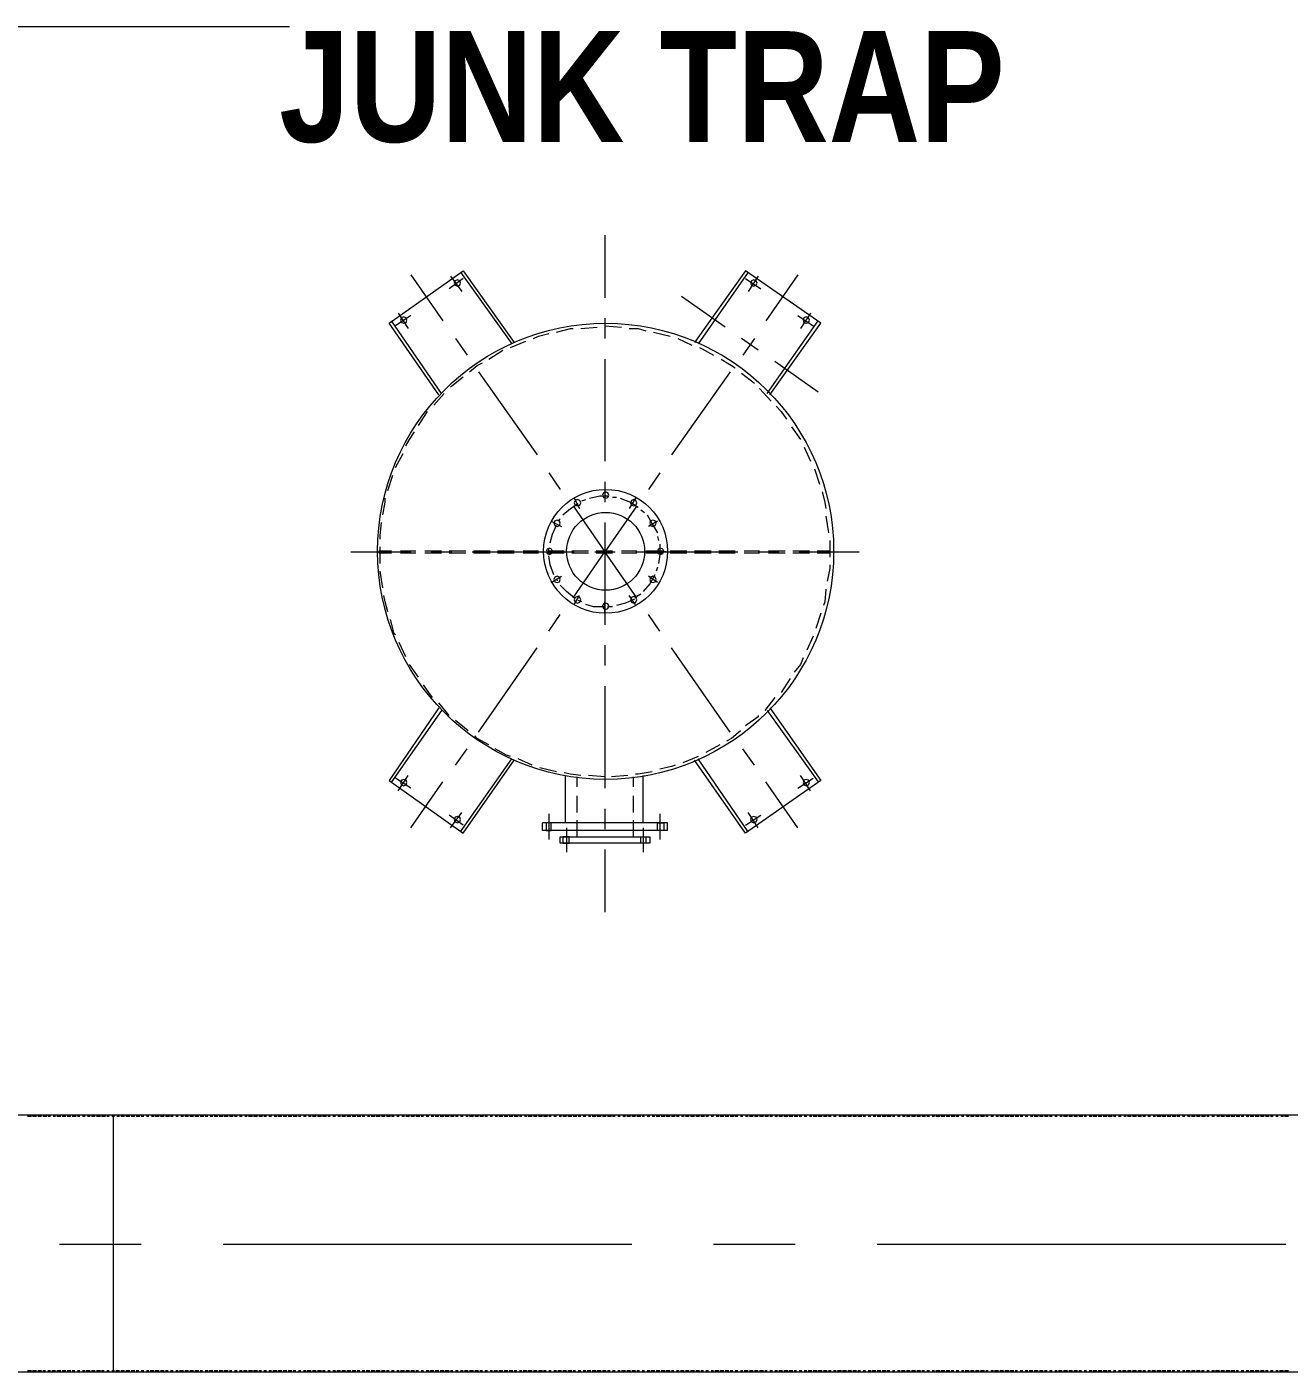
# Model space of a CAD drawing. Header units: millimetres. Extents: x 29 to 95071, y 20 to 67221.
# Drawn here: x 71421 to 76318, y 40966 to 46185 of the extents above; entities that cross this region are included whole.
import ezdxf

# ---------------------------------------------------------------- set-up
doc = ezdxf.new("R2010")
doc.units = ezdxf.units.MM

msp = doc.modelspace()

# ---------------------------------------------------------------- linework, layer by layer
at = {"color": 7, "lineweight": 0}
for points in [[(72439.2, 46185), (70635, 46185)], [(73663.5, 45377.1), (73663.5, 45134.2)], [(72825.8, 45035.1), (73113.3, 45238.3)], [(72910.1, 45223.4), (73034, 45045)], [(73113.3, 45208.6), (73058.8, 45168.9)], [(73063.8, 45218.5), (73108.4, 45159)], [(73103.4, 45233.3), (73301.7, 44955.8)], [(73113.3, 45238.3), (73311.6, 44960.7)], [(74208.7, 45238.3), (74010.5, 44960.7)], [(74218.6, 45233.3), (74025.3, 44955.8)], [(74501.2, 45035.1), (74208.7, 45238.3)], [(74208.7, 45208.6), (74268.2, 45168.9)], [(74258.3, 45218.5), (74218.6, 45159)], [(74411.9, 45223.4), (74288, 45045)], [(74129.4, 45020.2), (73960.9, 45139.2)], [(73029.1, 44762.5), (72835.8, 45045)], [(72910.1, 45064.8), (72850.6, 45025.2)], [(72860.5, 45074.7), (72900.2, 45015.3)], [(73663.5, 45054.9), (73663.5, 44975.6)], [(74293, 44762.5), (74491.2, 45045)], [(74411.9, 45064.8), (74471.4, 45025.2)], [(74461.5, 45074.7), (74421.8, 45015.3)], [(73019.1, 44757.5), (72825.8, 45035.1)], [(73385.9, 44975.6), (73405.8, 44985.5), (73445.4, 44995.4)], [(73475.1, 45000.4), (73529.7, 45015.3), (73539.6, 45015.3)], [(73569.3, 45015.3), (73633.8, 45020.2)], [(73663.5, 45025.2), (73727.9, 45020.2)], [(73757.7, 45015.3), (73792.4, 45015.3), (73822.1, 45005.3)], [(73851.8, 45000.4), (73916.3, 44985.5)], [(74302.9, 44757.5), (74501.2, 45035.1)], [(73083.6, 44975.6), (73128.2, 44911.2)], [(73296.7, 44940.9), (73356.2, 44965.7)], [(73946, 44975.6), (74000.5, 44950.8)], [(74030.3, 44940.9), (74040.2, 44935.9), (74084.8, 44911.2)], [(74258.3, 44931), (74193.8, 44975.6)], [(74243.4, 44975.6), (74198.8, 44911.2)], [(73212.5, 44896.3), (73267, 44931)], [(73663.5, 44896.3), (73663.5, 44499.8)], [(74114.5, 44896.3), (74154.2, 44871.5), (74169.1, 44861.6)], [(74491.2, 44767.4), (74322.7, 44886.4)], [(73138.1, 44846.7), (73167.8, 44871.5), (73187.7, 44881.4)], [(73172.8, 44846.7), (73400.8, 44524.6)], [(74149.2, 44846.7), (73921.2, 44524.6)], [(74193.8, 44841.8), (74243.4, 44802.1)], [(73063.8, 44787.2), (73068.7, 44792.2), (73113.3, 44826.9)], [(74263.2, 44782.3), (74307.8, 44732.7)], [(72999.3, 44717.9), (73039, 44762.5)], [(72939.8, 44638.6), (72974.5, 44693.1)], [(74327.7, 44712.9), (74347.5, 44693.1), (74367.3, 44663.3)], [(74387.2, 44633.6), (74421.8, 44584)], [(72890.3, 44559.2), (72905.1, 44584), (72925, 44613.8)], [(72850.6, 44475), (72880.4, 44529.5)], [(74436.7, 44554.3), (74461.5, 44499.8)], [(74476.4, 44470), (74496.2, 44410.6)], [(72820.9, 44385.8), (72840.7, 44445.2)], [(73445.4, 44455.2), (73490, 44390.7)], [(73663.5, 44420.5), (73663.5, 44341.2)], [(73876.6, 44455.2), (73832, 44390.7)], [(73604, 44356), (73643.7, 44365.9), (73678.4, 44365.9)], [(73663.5, 44385.8), (73663.5, 44341.2)], [(74506.1, 44380.8), (74516, 44341.2), (74521, 44316.4)], [(72801.1, 44291.6), (72811, 44341.2), (72811, 44356)], [(73499.9, 44291.6), (73529.7, 44316.4), (73559.4, 44336.2)], [(73539.6, 44326.3), (73663.5, 44147.9)], [(73544.5, 44356), (73564.4, 44316.4)], [(73574.3, 44346.1), (73589.1, 44351.1)], [(73787.4, 44326.3), (73663.5, 44147.9)], [(73693.2, 44361), (73708.1, 44361)], [(73723, 44356), (73762.6, 44341.2), (73792.4, 44321.3)], [(73782.5, 44356), (73757.7, 44316.4)], [(73802.3, 44311.4), (73817.1, 44301.5)], [(72791.1, 44197.4), (72791.1, 44212.3), (72796.1, 44261.9)], [(73455.3, 44266.8), (73495, 44247)], [(73480.1, 44266.8), (73490, 44276.7)], [(73663.5, 44261.9), (73663.5, 43865.3)], [(73827.1, 44291.6), (73846.9, 44256.9), (73866.7, 44222.2)], [(73866.7, 44266.8), (73832, 44247)], [(74521, 44286.6), (74530.9, 44222.2)], [(73450.4, 44182.6), (73460.3, 44217.2), (73475.1, 44251.9)], [(73866.7, 44207.3), (73871.7, 44192.5)], [(72791.1, 44103.2), (72791.1, 44167.7)], [(73445.4, 44147.9), (73445.4, 44162.7)], [(73876.6, 44177.6), (73876.6, 44137.9), (73871.7, 44103.2)], [(74535.8, 44192.5), (74535.8, 44128)], [(72677.1, 44147.9), (72910.1, 44147.9)], [(72786.2, 44152.8), (72835.8, 44152.8)], [(72835.8, 44142.9), (72786.2, 44142.9)], [(72870.4, 44152.8), (72929.9, 44152.8)], [(72929.9, 44142.9), (72870.4, 44142.9)], [(72964.6, 44152.8), (73029.1, 44152.8)], [(73029.1, 44142.9), (72964.6, 44142.9)], [(72989.4, 44147.9), (73068.7, 44147.9)], [(73058.8, 44152.8), (73123.2, 44152.8)], [(73123.2, 44142.9), (73058.8, 44142.9)], [(73148, 44147.9), (73544.5, 44147.9)], [(73153, 44152.8), (73217.4, 44152.8)], [(73217.4, 44142.9), (73153, 44142.9)], [(73247.1, 44152.8), (73311.6, 44152.8)], [(73311.6, 44142.9), (73247.1, 44142.9)], [(73346.3, 44152.8), (73405.8, 44152.8)], [(73405.8, 44142.9), (73346.3, 44142.9)], [(73425.6, 44147.9), (73470.2, 44147.9)], [(73440.5, 44152.8), (73504.9, 44152.8)], [(73504.9, 44142.9), (73440.5, 44142.9)], [(73465.2, 44058.6), (73450.4, 44098.3), (73445.4, 44133)], [(73534.6, 44152.8), (73599.1, 44152.8)], [(73599.1, 44142.9), (73534.6, 44142.9)], [(73539.6, 43969.4), (73663.5, 44147.9)], [(73623.8, 44147.9), (73703.1, 44147.9)], [(73628.8, 44152.8), (73693.2, 44152.8)], [(73693.2, 44142.9), (73628.8, 44142.9)], [(73787.4, 43969.4), (73663.5, 44147.9)], [(73727.9, 44152.8), (73787.4, 44152.8)], [(73787.4, 44142.9), (73727.9, 44142.9)], [(73782.5, 44147.9), (74179, 44147.9)], [(73822.1, 44152.8), (73886.5, 44152.8)], [(73886.5, 44142.9), (73822.1, 44142.9)], [(73901.4, 44147.9), (73856.8, 44147.9)], [(73916.3, 44152.8), (73980.7, 44152.8)], [(73980.7, 44142.9), (73916.3, 44142.9)], [(74010.5, 44152.8), (74074.9, 44152.8)], [(74074.9, 44142.9), (74010.5, 44142.9)], [(74104.6, 44152.8), (74169.1, 44152.8)], [(74169.1, 44142.9), (74104.6, 44142.9)], [(74203.8, 44152.8), (74263.2, 44152.8)], [(74263.2, 44142.9), (74203.8, 44142.9)], [(74258.3, 44147.9), (74337.6, 44147.9)], [(74297.9, 44152.8), (74362.4, 44152.8)], [(74362.4, 44142.9), (74297.9, 44142.9)], [(74392.1, 44152.8), (74456.5, 44152.8)], [(74456.5, 44142.9), (74392.1, 44142.9)], [(74416.9, 44147.9), (74649.8, 44147.9)], [(74486.3, 44152.8), (74535.8, 44152.8)], [(74535.8, 44142.9), (74486.3, 44142.9)], [(72801.1, 44009.1), (72791.1, 44073.5)], [(73455.3, 44028.9), (73495, 44053.7)], [(73856.8, 44058.6), (73837, 44023.9), (73812.2, 43994.2)], [(73866.7, 44028.9), (73832, 44053.7)], [(73866.7, 44088.4), (73861.8, 44073.5)], [(74535.8, 44098.3), (74535.8, 44083.4), (74525.9, 44033.9)], [(73480.1, 44033.9), (73475.1, 44043.8)], [(73544.5, 43969.4), (73514.8, 43994.2), (73490, 44019)], [(74521, 44004.1), (74516, 43954.6), (74511.1, 43939.7)], [(72820.9, 43914.9), (72811, 43954.6), (72806, 43979.3)], [(73544.5, 43944.6), (73564.4, 43979.3)], [(73574.3, 43954.6), (73559.4, 43959.5)], [(73663.5, 43909.9), (73663.5, 43954.6)], [(73777.5, 43964.5), (73742.8, 43949.6), (73708.1, 43939.7)], [(73782.5, 43944.6), (73757.7, 43979.3)], [(73802.3, 43984.3), (73787.4, 43974.4)], [(73445.4, 43840.5), (73490, 43905)], [(73663.5, 43934.7), (73618.9, 43934.7), (73589.1, 43944.6)], [(73693.2, 43934.7), (73673.4, 43934.7)], [(73876.6, 43840.5), (73832, 43905)], [(74501.2, 43909.9), (74481.3, 43850.5)], [(72850.6, 43825.7), (72845.7, 43830.6), (72830.8, 43885.2)], [(72890.3, 43741.4), (72865.5, 43795.9)], [(74471.4, 43820.7), (74446.6, 43766.2)], [(73172.8, 43449), (73400.8, 43776.1)], [(73663.5, 43786), (73663.5, 43706.7)], [(74149.2, 43449), (73921.2, 43776.1)], [(72939.8, 43662.1), (72905.1, 43711.7)], [(74431.8, 43736.5), (74421.8, 43711.7), (74397.1, 43681.9)], [(74382.2, 43657.2), (74347.5, 43602.6)], [(72994.4, 43582.8), (72979.5, 43602.6), (72959.7, 43632.4)], [(73663.5, 43627.4), (73663.5, 43230.9)], [(74322.7, 43582.8), (74283.1, 43533.2)], [(73019.1, 43543.2), (72825.8, 43260.6)], [(73029.1, 43533.2), (72835.8, 43255.7)], [(73058.8, 43513.4), (73019.1, 43563)], [(74293, 43533.2), (74491.2, 43255.7)], [(74302.9, 43543.2), (74501.2, 43260.6)], [(73133.1, 43453.9), (73083.6, 43493.6)], [(74258.3, 43513.4), (74258.3, 43508.5), (74208.7, 43473.8)], [(73212.5, 43399.4), (73167.8, 43424.2), (73157.9, 43434.1)], [(74188.9, 43453.9), (74154.2, 43424.2), (74134.4, 43414.3)], [(73083.6, 43320.1), (73128.2, 43384.5)], [(73296.7, 43354.8), (73281.8, 43359.8), (73237.2, 43384.5)], [(74109.6, 43399.4), (74055.1, 43369.7)], [(74243.4, 43320.1), (74198.8, 43384.5)], [(73103.4, 43062.4), (73301.7, 43344.9)], [(73113.3, 43057.4), (73311.6, 43339.9)], [(73381, 43320.1), (73326.5, 43344.9)], [(73936.1, 43320.1), (73921.2, 43315.2), (73876.6, 43305.2)], [(74025.3, 43354.8), (73965.8, 43330)], [(74208.7, 43057.4), (74010.5, 43339.9)], [(74218.6, 43062.4), (74025.3, 43344.9)], [(72910.1, 43230.9), (72850.6, 43270.5)], [(72860.5, 43221), (72900.2, 43280.5)], [(73475.1, 43295.3), (73410.7, 43310.2)], [(73569.3, 43280.5), (73529.7, 43285.4), (73504.9, 43290.4)], [(73509.8, 43097.1), (73509.8, 43280.5)], [(73554.5, 43275.5), (73554.5, 43235.9)], [(73663.5, 43275.5), (73599.1, 43280.5)], [(73752.7, 43280.5), (73688.3, 43275.5)], [(73772.5, 43275.5), (73772.5, 43235.9)], [(73846.9, 43295.3), (73792.4, 43285.4), (73782.5, 43285.4)], [(73812.2, 43097.1), (73812.2, 43280.5)], [(74411.9, 43230.9), (74471.4, 43270.5)], [(74461.5, 43221), (74421.8, 43280.5)], [(72825.8, 43260.6), (73113.3, 43057.4)], [(72910.1, 43077.2), (73034, 43255.7)], [(74501.2, 43260.6), (74208.7, 43057.4)], [(74411.9, 43077.2), (74288, 43255.7)], [(73554.5, 43201.2), (73554.5, 43136.7)], [(73772.5, 43201.2), (73772.5, 43136.7)], [(73113.3, 43087.2), (73058.8, 43126.8)], [(73063.8, 43077.2), (73108.4, 43136.7)], [(73445.4, 43131.8), (73445.4, 43032.6)], [(73663.5, 43151.6), (73663.5, 43072.3)], [(73876.6, 43131.8), (73876.6, 43032.6)], [(74208.7, 43087.2), (74268.2, 43126.8)], [(74258.3, 43077.2), (74218.6, 43136.7)], [(73906.4, 43097.1), (73420.6, 43097.1)], [(73420.6, 43067.3), (73420.6, 43097.1)], [(73906.4, 43067.3), (73420.6, 43067.3)], [(73514.8, 43077.2), (73514.8, 42983.1)], [(73554.5, 43107), (73554.5, 43067.3)], [(73554.5, 43067.3), (73554.5, 43042.5)], [(73772.5, 43107), (73772.5, 43067.3)], [(73772.5, 43067.3), (73772.5, 43042.5)], [(73812.2, 43077.2), (73812.2, 42983.1)], [(73906.4, 43067.3), (73906.4, 43097.1)], [(73663.5, 42993), (73663.5, 42750.1)], [(76677.1, 41962), (70540.9, 41962)], [(76677.1, 41962), (70540.9, 41962)], [(71438, 41957.1), (71423.1, 41957.1)], [(71457.8, 41957.1), (71443, 41957.1)], [(71477.7, 41957.1), (71462.8, 41957.1)], [(71497.5, 41957.1), (71482.6, 41957.1)], [(71512.4, 41957.1), (71502.4, 41957.1)], [(71532.2, 41957.1), (71522.3, 41957.1)], [(71552, 41957.1), (71537.1, 41957.1)], [(71571.8, 41957.1), (71557, 41957.1)], [(71591.7, 41957.1), (71576.8, 41957.1)], [(71611.5, 41957.1), (71596.6, 41957.1)], [(71626.4, 41957.1), (71616.4, 41957.1)], [(71646.2, 41957.1), (71636.3, 41957.1)], [(71666, 41957.1), (71656.1, 41957.1)], [(71685.8, 41957.1), (71671, 41957.1)], [(71705.7, 41957.1), (71690.8, 41957.1)], [(71725.5, 41957.1), (71710.6, 41957.1)], [(71740.4, 41957.1), (71730.4, 41957.1)], [(71760.2, 41957.1), (71750.3, 41957.1)], [(71755.2, 41962), (71755.2, 40965.8)], [(71780, 41957.1), (71770.1, 41957.1)], [(71799.8, 41957.1), (71785, 41957.1)], [(71819.7, 41957.1), (71804.8, 41957.1)], [(71839.5, 41957.1), (71824.6, 41957.1)], [(71859.3, 41957.1), (71844.4, 41957.1)], [(71874.2, 41957.1), (71864.3, 41957.1)], [(71894, 41957.1), (71884.1, 41957.1)], [(71913.8, 41957.1), (71903.9, 41957.1)], [(71933.7, 41957.1), (71918.8, 41957.1)], [(71953.5, 41957.1), (71938.6, 41957.1)], [(71973.3, 41957.1), (71958.4, 41957.1)], [(71988.2, 41957.1), (71978.3, 41957.1)], [(72008, 41957.1), (71998.1, 41957.1)], [(72027.8, 41957.1), (72017.9, 41957.1)], [(72047.7, 41957.1), (72032.8, 41957.1)], [(72067.5, 41957.1), (72052.6, 41957.1)], [(72087.3, 41957.1), (72072.4, 41957.1)], [(72107.1, 41957.1), (72092.3, 41957.1)], [(72122, 41957.1), (72112.1, 41957.1)], [(72141.8, 41957.1), (72131.9, 41957.1)], [(72161.7, 41957.1), (72146.8, 41957.1)], [(72181.5, 41957.1), (72166.6, 41957.1)], [(72201.3, 41957.1), (72186.4, 41957.1)], [(72221.1, 41957.1), (72206.3, 41957.1)], [(72236, 41957.1), (72226.1, 41957.1)], [(72255.8, 41957.1), (72245.9, 41957.1)], [(72275.7, 41957.1), (72265.8, 41957.1)], [(72295.5, 41957.1), (72280.6, 41957.1)], [(72315.3, 41957.1), (72300.4, 41957.1)], [(72335.1, 41957.1), (72320.3, 41957.1)], [(72350, 41957.1), (72340.1, 41957.1)], [(72369.8, 41957.1), (72359.9, 41957.1)], [(72389.7, 41957.1), (72379.8, 41957.1)], [(72409.5, 41957.1), (72394.6, 41957.1)], [(72429.3, 41957.1), (72414.4, 41957.1)], [(72449.1, 41957.1), (72434.3, 41957.1)], [(72469, 41957.1), (72454.1, 41957.1)], [(72483.8, 41957.1), (72473.9, 41957.1)], [(72503.7, 41957.1), (72493.8, 41957.1)], [(72523.5, 41957.1), (72513.6, 41957.1)], [(72543.3, 41957.1), (72528.4, 41957.1)], [(72563.1, 41957.1), (72548.3, 41957.1)], [(72583, 41957.1), (72568.1, 41957.1)], [(72597.8, 41957.1), (72587.9, 41957.1)], [(72617.7, 41957.1), (72607.8, 41957.1)], [(72637.5, 41957.1), (72627.6, 41957.1)], [(72657.3, 41957.1), (72642.4, 41957.1)], [(72677.1, 41957.1), (72662.3, 41957.1)], [(72697, 41957.1), (72682.1, 41957.1)], [(72716.8, 41957.1), (72701.9, 41957.1)], [(72731.7, 41957.1), (72721.8, 41957.1)], [(72751.5, 41957.1), (72741.6, 41957.1)], [(72771.3, 41957.1), (72756.4, 41957.1)], [(72791.1, 41957.1), (72776.3, 41957.1)], [(72811, 41957.1), (72796.1, 41957.1)], [(72830.8, 41957.1), (72815.9, 41957.1)], [(72845.7, 41957.1), (72835.8, 41957.1)], [(72865.5, 41957.1), (72855.6, 41957.1)], [(72885.3, 41957.1), (72875.4, 41957.1)], [(72905.1, 41957.1), (72890.3, 41957.1)], [(72925, 41957.1), (72910.1, 41957.1)], [(72944.8, 41957.1), (72929.9, 41957.1)], [(72959.7, 41957.1), (72949.8, 41957.1)], [(72979.5, 41957.1), (72969.6, 41957.1)], [(72999.3, 41957.1), (72989.4, 41957.1)], [(73019.1, 41957.1), (73004.3, 41957.1)], [(73039, 41957.1), (73024.1, 41957.1)], [(73058.8, 41957.1), (73043.9, 41957.1)], [(73078.6, 41957.1), (73063.8, 41957.1)], [(73093.5, 41957.1), (73083.6, 41957.1)], [(73113.3, 41957.1), (73103.4, 41957.1)], [(73133.1, 41957.1), (73123.2, 41957.1)], [(73153, 41957.1), (73138.1, 41957.1)], [(73172.8, 41957.1), (73157.9, 41957.1)], [(73192.6, 41957.1), (73177.8, 41957.1)], [(73207.5, 41957.1), (73197.6, 41957.1)], [(73227.3, 41957.1), (73217.4, 41957.1)], [(73247.1, 41957.1), (73237.2, 41957.1)], [(73267, 41957.1), (73252.1, 41957.1)], [(73286.8, 41957.1), (73271.9, 41957.1)], [(73306.6, 41957.1), (73291.8, 41957.1)], [(73326.5, 41957.1), (73311.6, 41957.1)], [(73341.3, 41957.1), (73331.4, 41957.1)], [(73361.1, 41957.1), (73351.2, 41957.1)], [(73381, 41957.1), (73366.1, 41957.1)], [(73400.8, 41957.1), (73385.9, 41957.1)], [(73420.6, 41957.1), (73405.8, 41957.1)], [(73440.5, 41957.1), (73425.6, 41957.1)], [(73455.3, 41957.1), (73445.4, 41957.1)], [(73475.1, 41957.1), (73465.2, 41957.1)], [(73495, 41957.1), (73485.1, 41957.1)], [(73514.8, 41957.1), (73499.9, 41957.1)], [(73534.6, 41957.1), (73519.8, 41957.1)], [(73554.5, 41957.1), (73539.6, 41957.1)], [(73569.3, 41957.1), (73559.4, 41957.1)], [(73589.1, 41957.1), (73579.2, 41957.1)], [(73609, 41957.1), (73599.1, 41957.1)], [(73628.8, 41957.1), (73613.9, 41957.1)], [(73648.6, 41957.1), (73633.8, 41957.1)], [(73668.5, 41957.1), (73653.6, 41957.1)], [(73688.3, 41957.1), (73673.4, 41957.1)], [(73703.1, 41957.1), (73693.2, 41957.1)], [(73723, 41957.1), (73713.1, 41957.1)], [(73742.8, 41957.1), (73732.9, 41957.1)], [(73762.6, 41957.1), (73747.8, 41957.1)], [(73782.5, 41957.1), (73767.6, 41957.1)], [(73802.3, 41957.1), (73787.4, 41957.1)], [(73817.1, 41957.1), (73807.2, 41957.1)], [(73837, 41957.1), (73827.1, 41957.1)], [(73856.8, 41957.1), (73846.9, 41957.1)], [(73876.6, 41957.1), (73861.8, 41957.1)], [(73896.5, 41957.1), (73881.6, 41957.1)], [(73916.3, 41957.1), (73901.4, 41957.1)], [(73936.1, 41957.1), (73921.2, 41957.1)], [(73951, 41957.1), (73941.1, 41957.1)], [(73970.8, 41957.1), (73960.9, 41957.1)], [(73990.6, 41957.1), (73975.8, 41957.1)], [(74010.5, 41957.1), (73995.6, 41957.1)], [(74030.3, 41957.1), (74015.4, 41957.1)], [(74050.1, 41957.1), (74035.2, 41957.1)], [(74065, 41957.1), (74055.1, 41957.1)], [(74084.8, 41957.1), (74074.9, 41957.1)], [(74104.6, 41957.1), (74094.7, 41957.1)], [(74124.5, 41957.1), (74109.6, 41957.1)], [(74144.3, 41957.1), (74129.4, 41957.1)], [(74164.1, 41957.1), (74149.2, 41957.1)], [(74179, 41957.1), (74169.1, 41957.1)], [(74198.8, 41957.1), (74188.9, 41957.1)], [(74218.6, 41957.1), (74208.7, 41957.1)], [(74238.5, 41957.1), (74223.6, 41957.1)], [(74258.3, 41957.1), (74243.4, 41957.1)], [(74278.1, 41957.1), (74263.2, 41957.1)], [(74297.9, 41957.1), (74283.1, 41957.1)], [(74312.8, 41957.1), (74302.9, 41957.1)], [(74332.6, 41957.1), (74322.7, 41957.1)], [(74352.5, 41957.1), (74337.6, 41957.1)], [(74372.3, 41957.1), (74357.4, 41957.1)], [(74392.1, 41957.1), (74377.2, 41957.1)], [(74411.9, 41957.1), (74397.1, 41957.1)], [(74426.8, 41957.1), (74416.9, 41957.1)], [(74446.6, 41957.1), (74436.7, 41957.1)], [(74466.5, 41957.1), (74456.5, 41957.1)], [(74486.3, 41957.1), (74471.4, 41957.1)], [(74506.1, 41957.1), (74491.2, 41957.1)], [(74525.9, 41957.1), (74511.1, 41957.1)], [(74540.8, 41957.1), (74530.9, 41957.1)], [(74560.6, 41957.1), (74550.7, 41957.1)], [(74580.5, 41957.1), (74570.5, 41957.1)], [(74600.3, 41957.1), (74585.4, 41957.1)], [(74620.1, 41957.1), (74605.2, 41957.1)], [(74639.9, 41957.1), (74625.1, 41957.1)], [(74659.8, 41957.1), (74644.9, 41957.1)], [(74674.6, 41957.1), (74664.7, 41957.1)], [(74694.5, 41957.1), (74684.5, 41957.1)], [(74714.3, 41957.1), (74704.4, 41957.1)], [(74734.1, 41957.1), (74719.2, 41957.1)], [(74753.9, 41957.1), (74739.1, 41957.1)], [(74773.8, 41957.1), (74758.9, 41957.1)], [(74788.6, 41957.1), (74778.7, 41957.1)], [(74808.5, 41957.1), (74798.5, 41957.1)], [(74828.3, 41957.1), (74818.4, 41957.1)], [(74848.1, 41957.1), (74833.2, 41957.1)], [(74867.9, 41957.1), (74853.1, 41957.1)], [(74887.8, 41957.1), (74872.9, 41957.1)], [(74907.6, 41957.1), (74892.7, 41957.1)], [(74922.5, 41957.1), (74912.5, 41957.1)], [(74942.3, 41957.1), (74932.4, 41957.1)], [(74962.1, 41957.1), (74947.2, 41957.1)], [(74981.9, 41957.1), (74967.1, 41957.1)], [(75001.8, 41957.1), (74986.9, 41957.1)], [(75021.6, 41957.1), (75006.7, 41957.1)], [(75036.5, 41957.1), (75026.5, 41957.1)], [(75056.3, 41957.1), (75046.4, 41957.1)], [(75076.1, 41957.1), (75066.2, 41957.1)], [(75095.9, 41957.1), (75081.1, 41957.1)], [(75115.8, 41957.1), (75100.9, 41957.1)], [(75135.6, 41957.1), (75120.7, 41957.1)], [(75150.5, 41957.1), (75140.5, 41957.1)], [(75170.3, 41957.1), (75160.4, 41957.1)], [(75190.1, 41957.1), (75180.2, 41957.1)], [(75209.9, 41957.1), (75195.1, 41957.1)], [(75229.8, 41957.1), (75214.9, 41957.1)], [(75249.6, 41957.1), (75234.7, 41957.1)], [(75269.4, 41957.1), (75254.5, 41957.1)], [(75284.3, 41957.1), (75274.4, 41957.1)], [(75304.1, 41957.1), (75294.2, 41957.1)], [(75323.9, 41957.1), (75314, 41957.1)], [(75343.8, 41957.1), (75328.9, 41957.1)], [(75363.6, 41957.1), (75348.7, 41957.1)], [(75383.4, 41957.1), (75368.5, 41957.1)], [(75398.3, 41957.1), (75388.4, 41957.1)], [(75418.1, 41957.1), (75408.2, 41957.1)], [(75437.9, 41957.1), (75428, 41957.1)], [(75457.8, 41957.1), (75442.9, 41957.1)], [(75477.6, 41957.1), (75462.7, 41957.1)], [(75497.4, 41957.1), (75482.5, 41957.1)], [(75517.2, 41957.1), (75502.4, 41957.1)], [(75532.1, 41957.1), (75522.2, 41957.1)], [(75551.9, 41957.1), (75542, 41957.1)], [(75571.8, 41957.1), (75556.9, 41957.1)], [(75591.6, 41957.1), (75576.7, 41957.1)], [(75611.4, 41957.1), (75596.5, 41957.1)], [(75631.2, 41957.1), (75616.4, 41957.1)], [(75646.1, 41957.1), (75636.2, 41957.1)], [(75665.9, 41957.1), (75656, 41957.1)], [(75685.8, 41957.1), (75675.9, 41957.1)], [(75705.6, 41957.1), (75690.7, 41957.1)], [(75725.4, 41957.1), (75710.5, 41957.1)], [(75745.2, 41957.1), (75730.4, 41957.1)], [(75760.1, 41957.1), (75750.2, 41957.1)], [(75779.9, 41957.1), (75770, 41957.1)], [(75799.8, 41957.1), (75789.9, 41957.1)], [(75819.6, 41957.1), (75804.7, 41957.1)], [(75839.4, 41957.1), (75824.5, 41957.1)], [(75859.2, 41957.1), (75844.4, 41957.1)], [(75879.1, 41957.1), (75864.2, 41957.1)], [(75893.9, 41957.1), (75884, 41957.1)], [(75913.8, 41957.1), (75903.9, 41957.1)], [(75933.6, 41957.1), (75923.7, 41957.1)], [(75953.4, 41957.1), (75938.5, 41957.1)], [(75973.2, 41957.1), (75958.4, 41957.1)], [(75993.1, 41957.1), (75978.2, 41957.1)], [(76007.9, 41957.1), (75998, 41957.1)], [(76027.8, 41957.1), (76017.9, 41957.1)], [(76047.6, 41957.1), (76037.7, 41957.1)], [(76067.4, 41957.1), (76052.5, 41957.1)], [(76087.2, 41957.1), (76072.4, 41957.1)], [(76107.1, 41957.1), (76092.2, 41957.1)], [(76126.9, 41957.1), (76112, 41957.1)], [(76141.8, 41957.1), (76131.9, 41957.1)], [(76161.6, 41957.1), (76151.7, 41957.1)], [(76181.4, 41957.1), (76166.5, 41957.1)], [(76201.2, 41957.1), (76186.4, 41957.1)], [(76221.1, 41957.1), (76206.2, 41957.1)], [(76240.9, 41957.1), (76226, 41957.1)], [(76255.8, 41957.1), (76245.9, 41957.1)], [(76275.6, 41957.1), (76265.7, 41957.1)], [(76295.4, 41957.1), (76285.5, 41957.1)], [(76315.2, 41957.1), (76300.4, 41957.1)], [(71864.3, 41461.4), (71547.1, 41461.4)], [(73767.6, 41461.4), (72181.5, 41461.4)], [(74402, 41461.4), (74084.8, 41461.4)], [(76305.3, 41461.4), (74719.2, 41461.4)], [(76677.1, 40965.8), (70253.4, 40965.8)], [(71438, 40970.7), (71423.1, 40970.7)], [(71457.8, 40970.7), (71443, 40970.7)], [(71477.7, 40970.7), (71462.8, 40970.7)], [(71492.5, 40970.7), (71482.6, 40970.7)], [(71512.4, 40970.7), (71502.4, 40970.7)], [(71532.2, 40970.7), (71517.3, 40970.7)], [(71552, 40970.7), (71537.1, 40970.7)], [(71571.8, 40970.7), (71557, 40970.7)], [(71591.7, 40970.7), (71576.8, 40970.7)], [(71606.5, 40970.7), (71596.6, 40970.7)], [(71626.4, 40970.7), (71616.4, 40970.7)], [(71646.2, 40970.7), (71636.3, 40970.7)], [(71666, 40970.7), (71651.1, 40970.7)], [(71685.8, 40970.7), (71671, 40970.7)], [(71705.7, 40970.7), (71690.8, 40970.7)], [(71720.5, 40970.7), (71710.6, 40970.7)], [(71740.4, 40970.7), (71730.4, 40970.7)], [(71760.2, 40970.7), (71750.3, 40970.7)], [(71780, 40970.7), (71765.1, 40970.7)], [(71799.8, 40970.7), (71785, 40970.7)], [(71819.7, 40970.7), (71804.8, 40970.7)], [(71839.5, 40970.7), (71824.6, 40970.7)], [(71854.4, 40970.7), (71844.4, 40970.7)], [(71874.2, 40970.7), (71864.3, 40970.7)], [(71894, 40970.7), (71884.1, 40970.7)], [(71913.8, 40970.7), (71899, 40970.7)], [(71933.7, 40970.7), (71918.8, 40970.7)], [(71953.5, 40970.7), (71938.6, 40970.7)], [(71968.4, 40970.7), (71958.4, 40970.7)], [(71988.2, 40970.7), (71978.3, 40970.7)], [(72008, 40970.7), (71998.1, 40970.7)], [(72027.8, 40970.7), (72013, 40970.7)], [(72047.7, 40970.7), (72032.8, 40970.7)], [(72067.5, 40970.7), (72052.6, 40970.7)], [(72087.3, 40970.7), (72072.4, 40970.7)], [(72102.2, 40970.7), (72092.3, 40970.7)], [(72122, 40970.7), (72112.1, 40970.7)], [(72141.8, 40970.7), (72127, 40970.7)], [(72161.7, 40970.7), (72146.8, 40970.7)], [(72181.5, 40970.7), (72166.6, 40970.7)], [(72201.3, 40970.7), (72186.4, 40970.7)], [(72216.2, 40970.7), (72206.3, 40970.7)], [(72236, 40970.7), (72226.1, 40970.7)], [(72255.8, 40970.7), (72245.9, 40970.7)], [(72275.7, 40970.7), (72260.8, 40970.7)], [(72295.5, 40970.7), (72280.6, 40970.7)], [(72315.3, 40970.7), (72300.4, 40970.7)], [(72330.2, 40970.7), (72320.3, 40970.7)], [(72350, 40970.7), (72340.1, 40970.7)], [(72369.8, 40970.7), (72359.9, 40970.7)], [(72389.7, 40970.7), (72374.8, 40970.7)], [(72409.5, 40970.7), (72394.6, 40970.7)], [(72429.3, 40970.7), (72414.4, 40970.7)], [(72449.1, 40970.7), (72434.3, 40970.7)], [(72464, 40970.7), (72454.1, 40970.7)], [(72483.8, 40970.7), (72473.9, 40970.7)], [(72503.7, 40970.7), (72493.8, 40970.7)], [(72523.5, 40970.7), (72508.6, 40970.7)], [(72543.3, 40970.7), (72528.4, 40970.7)], [(72563.1, 40970.7), (72548.3, 40970.7)], [(72578, 40970.7), (72568.1, 40970.7)], [(72597.8, 40970.7), (72587.9, 40970.7)], [(72617.7, 40970.7), (72607.8, 40970.7)], [(72637.5, 40970.7), (72622.6, 40970.7)], [(72657.3, 40970.7), (72642.4, 40970.7)], [(72677.1, 40970.7), (72662.3, 40970.7)], [(72697, 40970.7), (72682.1, 40970.7)], [(72711.8, 40970.7), (72701.9, 40970.7)], [(72731.7, 40970.7), (72721.8, 40970.7)], [(72751.5, 40970.7), (72736.6, 40970.7)], [(72771.3, 40970.7), (72756.4, 40970.7)], [(72791.1, 40970.7), (72776.3, 40970.7)], [(72811, 40970.7), (72796.1, 40970.7)], [(72825.8, 40970.7), (72815.9, 40970.7)], [(72845.7, 40970.7), (72835.8, 40970.7)], [(72865.5, 40970.7), (72855.6, 40970.7)], [(72885.3, 40970.7), (72870.4, 40970.7)], [(72905.1, 40970.7), (72890.3, 40970.7)], [(72925, 40970.7), (72910.1, 40970.7)], [(72939.8, 40970.7), (72929.9, 40970.7)], [(72959.7, 40970.7), (72949.8, 40970.7)], [(72979.5, 40970.7), (72969.6, 40970.7)], [(72999.3, 40970.7), (72984.4, 40970.7)], [(73019.1, 40970.7), (73004.3, 40970.7)], [(73039, 40970.7), (73024.1, 40970.7)], [(73058.8, 40970.7), (73043.9, 40970.7)], [(73073.7, 40970.7), (73063.8, 40970.7)], [(73093.5, 40970.7), (73083.6, 40970.7)], [(73113.3, 40970.7), (73103.4, 40970.7)], [(73133.1, 40970.7), (73118.3, 40970.7)], [(73153, 40970.7), (73138.1, 40970.7)], [(73172.8, 40970.7), (73157.9, 40970.7)], [(73187.7, 40970.7), (73177.8, 40970.7)], [(73207.5, 40970.7), (73197.6, 40970.7)], [(73227.3, 40970.7), (73217.4, 40970.7)], [(73247.1, 40970.7), (73232.3, 40970.7)], [(73267, 40970.7), (73252.1, 40970.7)], [(73286.8, 40970.7), (73271.9, 40970.7)], [(73306.6, 40970.7), (73291.8, 40970.7)], [(73321.5, 40970.7), (73311.6, 40970.7)], [(73341.3, 40970.7), (73331.4, 40970.7)], [(73361.1, 40970.7), (73346.3, 40970.7)], [(73381, 40970.7), (73366.1, 40970.7)], [(73400.8, 40970.7), (73385.9, 40970.7)], [(73420.6, 40970.7), (73405.8, 40970.7)], [(73435.5, 40970.7), (73425.6, 40970.7)], [(73455.3, 40970.7), (73445.4, 40970.7)], [(73475.1, 40970.7), (73465.2, 40970.7)], [(73495, 40970.7), (73480.1, 40970.7)], [(73514.8, 40970.7), (73499.9, 40970.7)], [(73534.6, 40970.7), (73519.8, 40970.7)], [(73549.5, 40970.7), (73539.6, 40970.7)], [(73569.3, 40970.7), (73559.4, 40970.7)], [(73589.1, 40970.7), (73579.2, 40970.7)], [(73609, 40970.7), (73594.1, 40970.7)], [(73628.8, 40970.7), (73613.9, 40970.7)], [(73648.6, 40970.7), (73633.8, 40970.7)], [(73668.5, 40970.7), (73653.6, 40970.7)], [(73683.3, 40970.7), (73673.4, 40970.7)], [(73703.1, 40970.7), (73693.2, 40970.7)], [(73723, 40970.7), (73713.1, 40970.7)], [(73742.8, 40970.7), (73727.9, 40970.7)], [(73762.6, 40970.7), (73747.8, 40970.7)], [(73782.5, 40970.7), (73767.6, 40970.7)], [(73797.3, 40970.7), (73787.4, 40970.7)], [(73817.1, 40970.7), (73807.2, 40970.7)], [(73837, 40970.7), (73827.1, 40970.7)], [(73856.8, 40970.7), (73841.9, 40970.7)], [(73876.6, 40970.7), (73861.8, 40970.7)], [(73896.5, 40970.7), (73881.6, 40970.7)], [(73916.3, 40970.7), (73901.4, 40970.7)], [(73931.1, 40970.7), (73921.2, 40970.7)], [(73951, 40970.7), (73941.1, 40970.7)], [(73970.8, 40970.7), (73955.9, 40970.7)], [(73990.6, 40970.7), (73975.8, 40970.7)], [(74010.5, 40970.7), (73995.6, 40970.7)], [(74030.3, 40970.7), (74015.4, 40970.7)], [(74045.1, 40970.7), (74035.2, 40970.7)], [(74065, 40970.7), (74055.1, 40970.7)], [(74084.8, 40970.7), (74074.9, 40970.7)], [(74104.6, 40970.7), (74089.8, 40970.7)], [(74124.5, 40970.7), (74109.6, 40970.7)], [(74144.3, 40970.7), (74129.4, 40970.7)], [(74159.2, 40970.7), (74149.2, 40970.7)], [(74179, 40970.7), (74169.1, 40970.7)], [(74198.8, 40970.7), (74188.9, 40970.7)], [(74218.6, 40970.7), (74203.8, 40970.7)], [(74238.5, 40970.7), (74223.6, 40970.7)], [(74258.3, 40970.7), (74243.4, 40970.7)], [(74278.1, 40970.7), (74263.2, 40970.7)], [(74293, 40970.7), (74283.1, 40970.7)], [(74312.8, 40970.7), (74302.9, 40970.7)], [(74332.6, 40970.7), (74322.7, 40970.7)], [(74352.5, 40970.7), (74337.6, 40970.7)], [(74372.3, 40970.7), (74357.4, 40970.7)], [(74392.1, 40970.7), (74377.2, 40970.7)], [(74407, 40970.7), (74397.1, 40970.7)], [(74426.8, 40970.7), (74416.9, 40970.7)], [(74446.6, 40970.7), (74436.7, 40970.7)], [(74466.5, 40970.7), (74451.6, 40970.7)], [(74486.3, 40970.7), (74471.4, 40970.7)], [(74506.1, 40970.7), (74491.2, 40970.7)], [(74525.9, 40970.7), (74511.1, 40970.7)], [(74540.8, 40970.7), (74530.9, 40970.7)], [(74560.6, 40970.7), (74550.7, 40970.7)], [(74580.5, 40970.7), (74565.6, 40970.7)], [(74600.3, 40970.7), (74585.4, 40970.7)], [(74620.1, 40970.7), (74605.2, 40970.7)], [(74639.9, 40970.7), (74625.1, 40970.7)], [(74654.8, 40970.7), (74644.9, 40970.7)], [(74674.6, 40970.7), (74664.7, 40970.7)], [(74694.5, 40970.7), (74684.5, 40970.7)], [(74714.3, 40970.7), (74699.4, 40970.7)], [(74734.1, 40970.7), (74719.2, 40970.7)], [(74753.9, 40970.7), (74739.1, 40970.7)], [(74768.8, 40970.7), (74758.9, 40970.7)], [(74788.6, 40970.7), (74778.7, 40970.7)], [(74808.5, 40970.7), (74798.5, 40970.7)], [(74828.3, 40970.7), (74813.4, 40970.7)], [(74848.1, 40970.7), (74833.2, 40970.7)], [(74867.9, 40970.7), (74853.1, 40970.7)], [(74887.8, 40970.7), (74872.9, 40970.7)], [(74902.6, 40970.7), (74892.7, 40970.7)], [(74922.5, 40970.7), (74912.5, 40970.7)], [(74942.3, 40970.7), (74932.4, 40970.7)], [(74962.1, 40970.7), (74947.2, 40970.7)], [(74981.9, 40970.7), (74967.1, 40970.7)], [(75001.8, 40970.7), (74986.9, 40970.7)], [(75016.6, 40970.7), (75006.7, 40970.7)], [(75036.5, 40970.7), (75026.5, 40970.7)], [(75056.3, 40970.7), (75046.4, 40970.7)], [(75076.1, 40970.7), (75061.2, 40970.7)], [(75095.9, 40970.7), (75081.1, 40970.7)], [(75115.8, 40970.7), (75100.9, 40970.7)], [(75135.6, 40970.7), (75120.7, 40970.7)], [(75150.5, 40970.7), (75140.5, 40970.7)], [(75170.3, 40970.7), (75160.4, 40970.7)], [(75190.1, 40970.7), (75175.2, 40970.7)], [(75209.9, 40970.7), (75195.1, 40970.7)], [(75229.8, 40970.7), (75214.9, 40970.7)], [(75249.6, 40970.7), (75234.7, 40970.7)], [(75264.5, 40970.7), (75254.5, 40970.7)], [(75284.3, 40970.7), (75274.4, 40970.7)], [(75304.1, 40970.7), (75294.2, 40970.7)], [(75323.9, 40970.7), (75309.1, 40970.7)], [(75343.8, 40970.7), (75328.9, 40970.7)], [(75363.6, 40970.7), (75348.7, 40970.7)], [(75378.5, 40970.7), (75368.5, 40970.7)], [(75398.3, 40970.7), (75388.4, 40970.7)], [(75418.1, 40970.7), (75408.2, 40970.7)], [(75437.9, 40970.7), (75423.1, 40970.7)], [(75457.8, 40970.7), (75442.9, 40970.7)], [(75477.6, 40970.7), (75462.7, 40970.7)], [(75497.4, 40970.7), (75482.5, 40970.7)], [(75512.3, 40970.7), (75502.4, 40970.7)], [(75532.1, 40970.7), (75522.2, 40970.7)], [(75551.9, 40970.7), (75542, 40970.7)], [(75571.8, 40970.7), (75556.9, 40970.7)], [(75591.6, 40970.7), (75576.7, 40970.7)], [(75611.4, 40970.7), (75596.5, 40970.7)], [(75626.3, 40970.7), (75616.4, 40970.7)], [(75646.1, 40970.7), (75636.2, 40970.7)], [(75665.9, 40970.7), (75656, 40970.7)], [(75685.8, 40970.7), (75670.9, 40970.7)], [(75705.6, 40970.7), (75690.7, 40970.7)], [(75725.4, 40970.7), (75710.5, 40970.7)], [(75745.2, 40970.7), (75730.4, 40970.7)], [(75760.1, 40970.7), (75750.2, 40970.7)], [(75779.9, 40970.7), (75770, 40970.7)], [(75799.8, 40970.7), (75784.9, 40970.7)], [(75819.6, 40970.7), (75804.7, 40970.7)], [(75839.4, 40970.7), (75824.5, 40970.7)], [(75859.2, 40970.7), (75844.4, 40970.7)], [(75874.1, 40970.7), (75864.2, 40970.7)], [(75893.9, 40970.7), (75884, 40970.7)], [(75913.8, 40970.7), (75903.9, 40970.7)], [(75933.6, 40970.7), (75918.7, 40970.7)], [(75953.4, 40970.7), (75938.5, 40970.7)], [(75973.2, 40970.7), (75958.4, 40970.7)], [(75988.1, 40970.7), (75978.2, 40970.7)], [(76007.9, 40970.7), (75998, 40970.7)], [(76027.8, 40970.7), (76017.9, 40970.7)], [(76047.6, 40970.7), (76032.7, 40970.7)], [(76067.4, 40970.7), (76052.5, 40970.7)], [(76087.2, 40970.7), (76072.4, 40970.7)], [(76107.1, 40970.7), (76092.2, 40970.7)], [(76121.9, 40970.7), (76112, 40970.7)], [(76141.8, 40970.7), (76131.9, 40970.7)], [(76161.6, 40970.7), (76151.7, 40970.7)], [(76181.4, 40970.7), (76166.5, 40970.7)], [(76201.2, 40970.7), (76186.4, 40970.7)], [(76221.1, 40970.7), (76206.2, 40970.7)], [(76235.9, 40970.7), (76226, 40970.7)], [(76255.8, 40970.7), (76245.9, 40970.7)], [(76275.6, 40970.7), (76265.7, 40970.7)], [(76295.4, 40970.7), (76280.6, 40970.7)], [(76315.2, 40970.7), (76300.4, 40970.7)]]:
    msp.add_lwpolyline(points, dxfattribs=at)
for points in [[(73091, 45178.8), (73099.8, 45182.4), (73103.4, 45191.2), (73099.8, 45200), (73091, 45203.6), (73082.3, 45200), (73078.6, 45191.2), (73082.3, 45182.4)], [(74240.9, 45178.8), (74249.7, 45182.4), (74253.3, 45191.2), (74249.7, 45200), (74240.9, 45203.6), (74232.2, 45200), (74228.5, 45191.2), (74232.2, 45182.4)], [(72882.8, 45035.1), (72891.6, 45038.7), (72895.2, 45047.5), (72891.6, 45056.2), (72882.8, 45059.9), (72874.1, 45056.2), (72870.4, 45047.5), (72874.1, 45038.7)], [(74444.2, 45035.1), (74452.9, 45038.7), (74456.5, 45047.5), (74452.9, 45056.2), (74444.2, 45059.9), (74435.4, 45056.2), (74431.8, 45047.5), (74435.4, 45038.7)], [(73666, 44356), (73674.7, 44359.7), (73678.4, 44368.4), (73674.7, 44377.2), (73666, 44380.8), (73657.2, 44377.2), (73653.6, 44368.4), (73657.2, 44359.7)], [(73556.9, 44326.3), (73565.7, 44329.9), (73569.3, 44338.7), (73565.7, 44347.4), (73556.9, 44351.1), (73548.2, 44347.4), (73544.5, 44338.7), (73548.2, 44329.9)], [(73775, 44326.3), (73783.8, 44329.9), (73787.4, 44338.7), (73783.8, 44347.4), (73775, 44351.1), (73766.3, 44347.4), (73762.6, 44338.7), (73766.3, 44329.9)], [(73477.6, 44247), (73486.4, 44250.6), (73490, 44259.4), (73486.4, 44268.1), (73477.6, 44271.8), (73468.9, 44268.1), (73465.2, 44259.4), (73468.9, 44250.6)], [(73849.4, 44247), (73858.1, 44250.6), (73861.8, 44259.4), (73858.1, 44268.1), (73849.4, 44271.8), (73840.6, 44268.1), (73837, 44259.4), (73840.6, 44250.6)], [(73447.9, 44137.9), (73456.6, 44141.6), (73460.3, 44150.3), (73456.6, 44159.1), (73447.9, 44162.7), (73439.1, 44159.1), (73435.5, 44150.3), (73439.1, 44141.6)], [(73879.1, 44137.9), (73887.9, 44141.6), (73891.5, 44150.3), (73887.9, 44159.1), (73879.1, 44162.7), (73870.3, 44159.1), (73866.7, 44150.3), (73870.3, 44141.6)], [(73477.6, 44028.9), (73486.4, 44032.5), (73490, 44041.3), (73486.4, 44050.1), (73477.6, 44053.7), (73468.9, 44050.1), (73465.2, 44041.3), (73468.9, 44032.5)], [(73849.4, 44028.9), (73858.1, 44032.5), (73861.8, 44041.3), (73858.1, 44050.1), (73849.4, 44053.7), (73840.6, 44050.1), (73837, 44041.3), (73840.6, 44032.5)], [(73556.9, 43949.6), (73565.7, 43953.2), (73569.3, 43962), (73565.7, 43970.7), (73556.9, 43974.4), (73548.2, 43970.7), (73544.5, 43962), (73548.2, 43953.2)], [(73666, 43924.8), (73674.7, 43928.4), (73678.4, 43937.2), (73674.7, 43946), (73666, 43949.6), (73657.2, 43946), (73653.6, 43937.2), (73657.2, 43928.4)], [(73775, 43949.6), (73783.8, 43953.2), (73787.4, 43962), (73783.8, 43970.7), (73775, 43974.4), (73766.3, 43970.7), (73762.6, 43962), (73766.3, 43953.2)], [(72882.8, 43240.8), (72891.6, 43244.4), (72895.2, 43253.2), (72891.6, 43262), (72882.8, 43265.6), (72874.1, 43262), (72870.4, 43253.2), (72874.1, 43244.4)], [(74444.2, 43240.8), (74452.9, 43244.4), (74456.5, 43253.2), (74452.9, 43262), (74444.2, 43265.6), (74435.4, 43262), (74431.8, 43253.2), (74435.4, 43244.4)], [(73091, 43097.1), (73099.8, 43100.7), (73103.4, 43109.5), (73099.8, 43118.2), (73091, 43121.9), (73082.3, 43118.2), (73078.6, 43109.5), (73082.3, 43100.7)], [(74240.9, 43097.1), (74249.7, 43100.7), (74253.3, 43109.5), (74249.7, 43118.2), (74240.9, 43121.9), (74232.2, 43118.2), (74228.5, 43109.5), (74232.2, 43100.7)], [(73435.5, 43097.1), (73435.5, 43067.3), (73455.3, 43067.3), (73455.3, 43097.1)], [(73891.5, 43097.1), (73891.5, 43067.3), (73866.7, 43067.3), (73866.7, 43097.1)], [(73837, 43042.5), (73837, 43017.8), (73490, 43017.8), (73490, 43042.5)], [(73499.9, 43042.5), (73499.9, 43017.8), (73524.7, 43017.8), (73524.7, 43042.5)], [(73822.1, 43042.5), (73822.1, 43017.8), (73802.3, 43017.8), (73802.3, 43042.5)]]:
    msp.add_lwpolyline(points, close=True, dxfattribs=at)
for radius in [884.7, 240.4, 151.2]:
    msp.add_circle((73666, 44150.3), radius, dxfattribs=at)

# ---------------------------------------------------------------- texts
at = {"color": 7, "insert": (72399.6, 46168.5), "char_height": 429.623, "attachment_point": 1}
msp.add_mtext('{\\fSwiss721BT-BoldCondensed|b0|i0|c0;JUNK TRAP}', dxfattribs=at)

doc.saveas('drawing.dxf')
